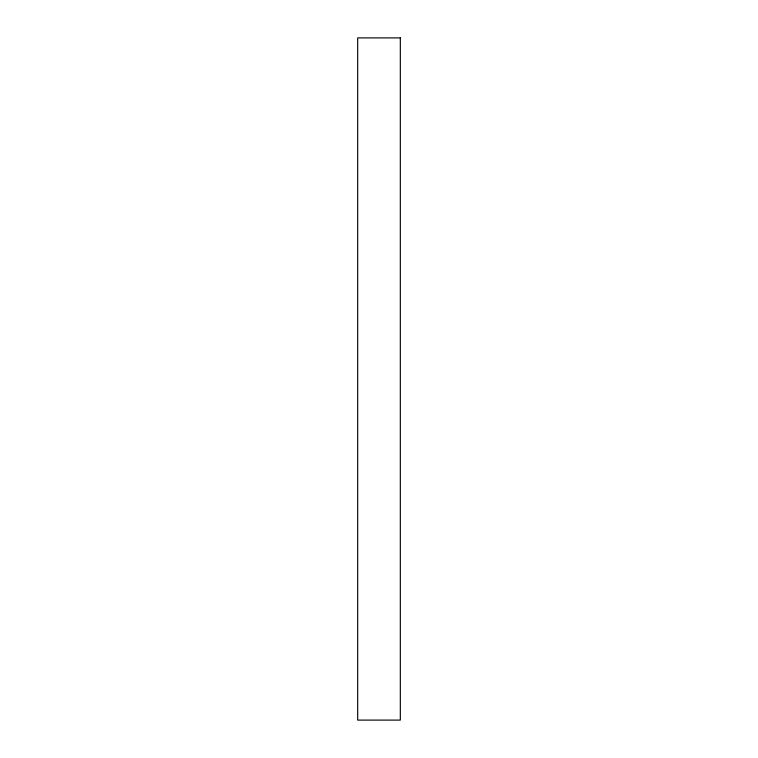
<?xml version="1.0" encoding="UTF-8"?>
<svg xmlns="http://www.w3.org/2000/svg" width="758" height="758" viewBox="0 0 758 758"><rect width="100%" height="100%" fill="white"/><g stroke="black" fill="none" stroke-linecap="round" stroke-linejoin="round"><path stroke-width="1.14" d="M400.319 37.9L357.681 37.9L357.681 720.1L400.319 720.1L400.319 37.9"/></g></svg>
